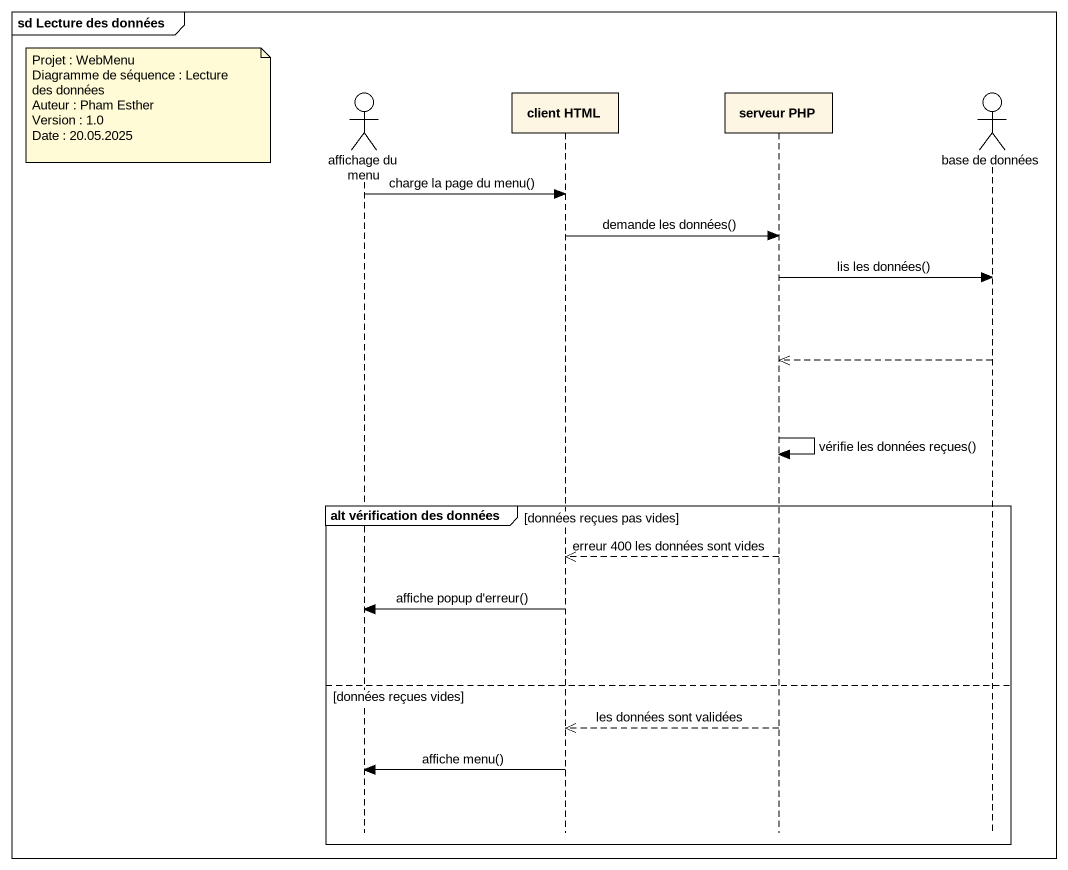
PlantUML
@startuml
mainframe sd Lecture des données
hide footbox
actor "affichage du menu" as affichage_du_menu
participant "client HTML" as client_HTML
participant "serveur PHP" as serveur_PHP
actor "base de données" as base_de_données

note left of affichage_du_menu
  Projet : WebMenu
  Diagramme de séquence : Lecture des données
  Auteur : Pham Esther
  Version : 1.0
  Date : 20.05.2025
end note
affichage_du_menu -> client_HTML : charge la page du menu()
client_HTML -> serveur_PHP : demande les données()
serveur_PHP -> base_de_données : lis les données()
base_de_données -->> serveur_PHP
serveur_PHP -> serveur_PHP : vérifie les données reçues()
group alt vérification des données [données reçues pas vides]
  serveur_PHP -->> client_HTML : erreur 400 les données sont vides
  client_HTML -> affichage_du_menu : affiche popup d'erreur()
else données reçues vides
  serveur_PHP -->> client_HTML : les données sont validées
  client_HTML -> affichage_du_menu : affiche menu()
end
@enduml
